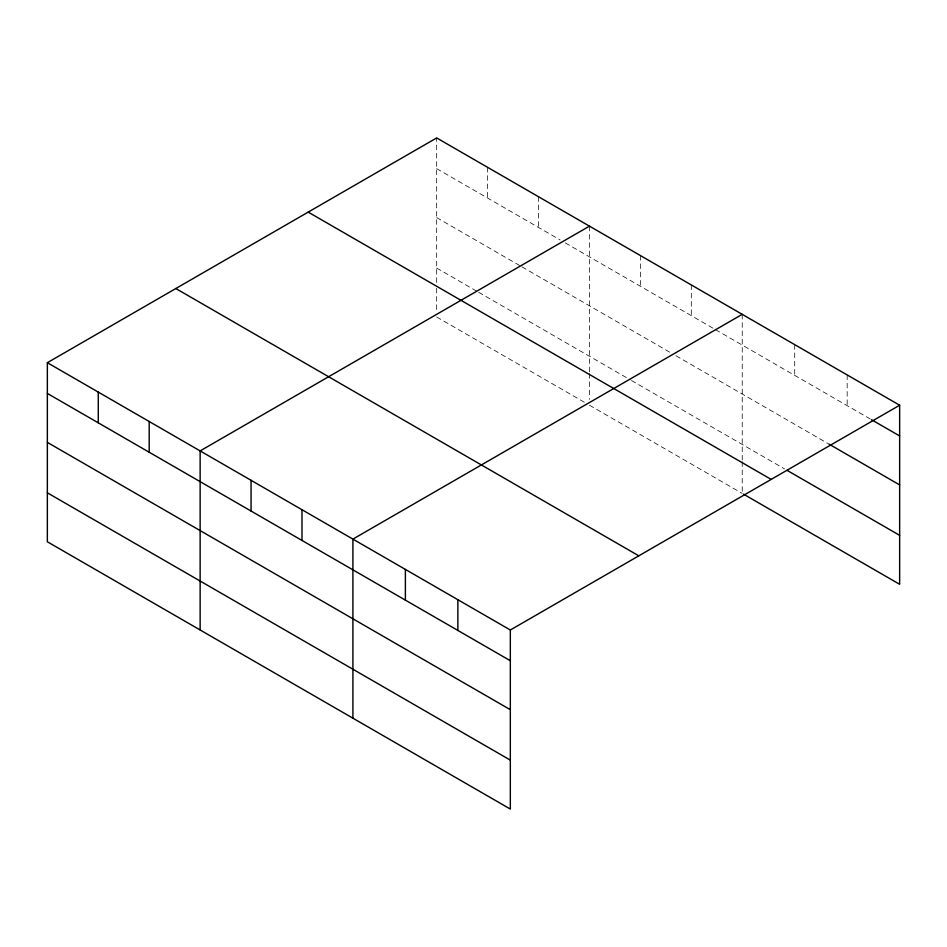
<?xml version="1.0" encoding="UTF-8"?>
<svg xmlns="http://www.w3.org/2000/svg" width="947" height="947" viewBox="0 0 947 947"><rect width="100%" height="100%" fill="white"/><g stroke="black" fill="none" stroke-linecap="round" stroke-linejoin="round"><path stroke-width="0.71" stroke-dasharray="4.74 3.55" d="M436.674 282.443L436.674 137.931M436.674 168.649L560.174 239.958M565.264 242.894L714.227 328.905M715.494 329.639L870.21 418.965M436.674 217.609L520.696 266.119M521.975 266.853L670.938 352.864M676.028 355.8L829.264 444.273M436.674 268.048L477.406 291.569M478.685 292.303L630.193 379.771M631.471 380.516L784.471 468.848M436.674 316.996L584.358 402.262M589.448 405.209L742.235 493.411M847.174 374.941L847.174 405.659M794.711 344.637L794.711 375.367M742.235 314.345L742.235 460.301M742.235 461.745L742.235 491.978M691.31 284.94L691.31 315.671M640.385 255.548L640.385 286.266M589.448 226.144L589.448 372.088M589.448 373.532L589.448 399.445M538.523 196.739L538.523 227.458M487.598 167.335L487.598 198.053M436.674 288.208L436.674 312.676"/><path stroke-width="1.42" d="M510.326 709.682L510.326 630.004L47.35 362.701L47.35 541.767L510.326 809.069L510.326 709.682L47.35 442.379M743.513 494.156L899.65 584.299L899.65 405.233L436.674 137.931L47.35 362.701M589.448 226.144L200.137 450.914L200.137 629.98M742.235 314.345L352.911 539.115L352.911 718.193M510.326 630.004L899.65 405.233M871.5 419.699L899.65 435.951M829.264 444.273L899.65 484.911M787.028 470.328L899.65 535.339M308.189 212.104L771.178 479.407M175.822 288.527L638.811 555.83M47.35 393.431L510.326 660.722M47.35 492.819L510.326 760.121M457.863 599.711L457.863 630.43M405.387 569.419L405.387 600.138M301.986 509.723L301.986 540.441M251.062 480.318L251.062 511.037M149.2 421.51L149.2 452.228M98.275 392.105L98.275 422.824"/></g></svg>
